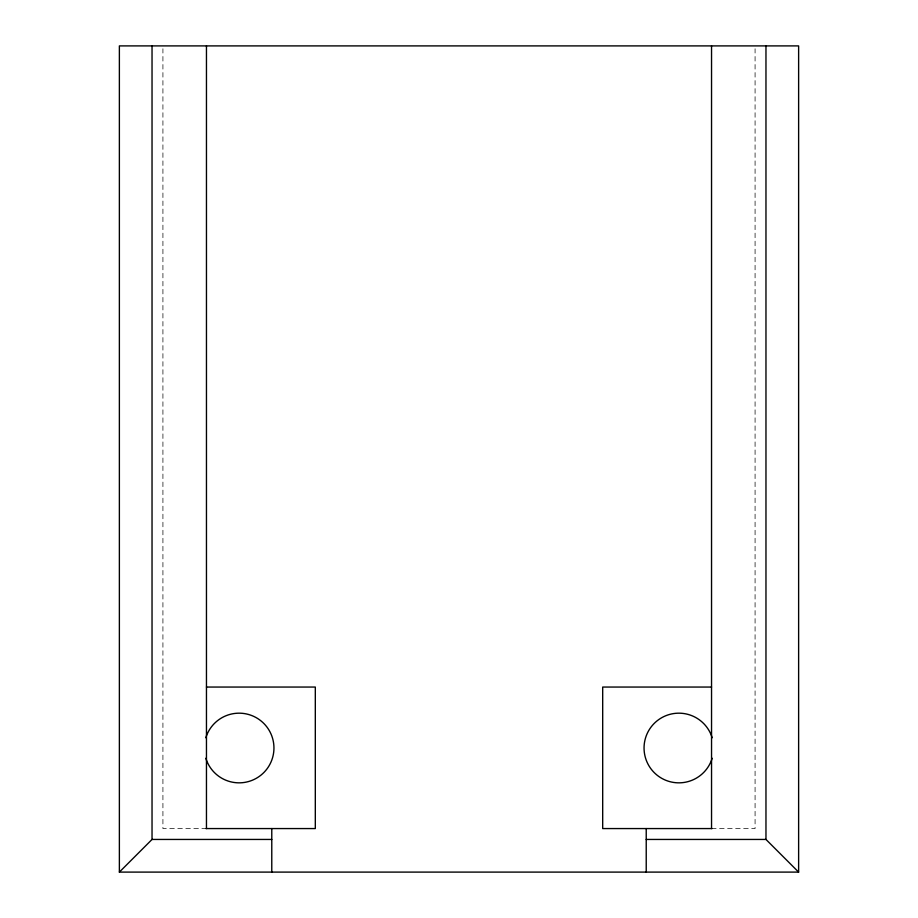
<?xml version="1.0" encoding="UTF-8"?>
<svg xmlns="http://www.w3.org/2000/svg" width="918" height="918" viewBox="0 0 918 918"><rect width="100%" height="100%" fill="white"/><g stroke="black" fill="none" stroke-linecap="round" stroke-linejoin="round"><path stroke-width="0.69" stroke-dasharray="4.59 3.44" d="M206.458 828.564L162.922 828.564L162.922 48.769M711.542 828.564L755.078 828.564L755.078 48.769"/><path stroke-width="1.38" d="M119.374 872.1L119.374 45.9L798.626 45.9L798.626 872.1L119.374 872.1L152.032 839.442L152.032 45.9M206.458 687.054L315.31 687.054L315.31 828.564L205.884 828.564M711.542 687.054L602.69 687.054L602.69 828.564L712.116 828.564M152.032 839.442L271.774 839.442M646.226 839.442L765.968 839.442L798.626 872.1M765.968 45.9L765.968 839.442M711.542 45.9L711.542 828.564M646.226 828.564L646.226 872.1M271.774 828.564L271.774 872.1M206.458 45.9L206.458 828.564M205.827 737.751A34.838 34.838 0 0 1 259.45 719.723A34.838 34.838 0 0 1 259.45 776.295A34.838 34.838 0 0 1 205.827 758.268M712.173 758.268A34.838 34.838 0 0 1 658.55 776.295A34.838 34.838 0 0 1 658.55 719.723A34.838 34.838 0 0 1 712.173 737.751"/></g></svg>
